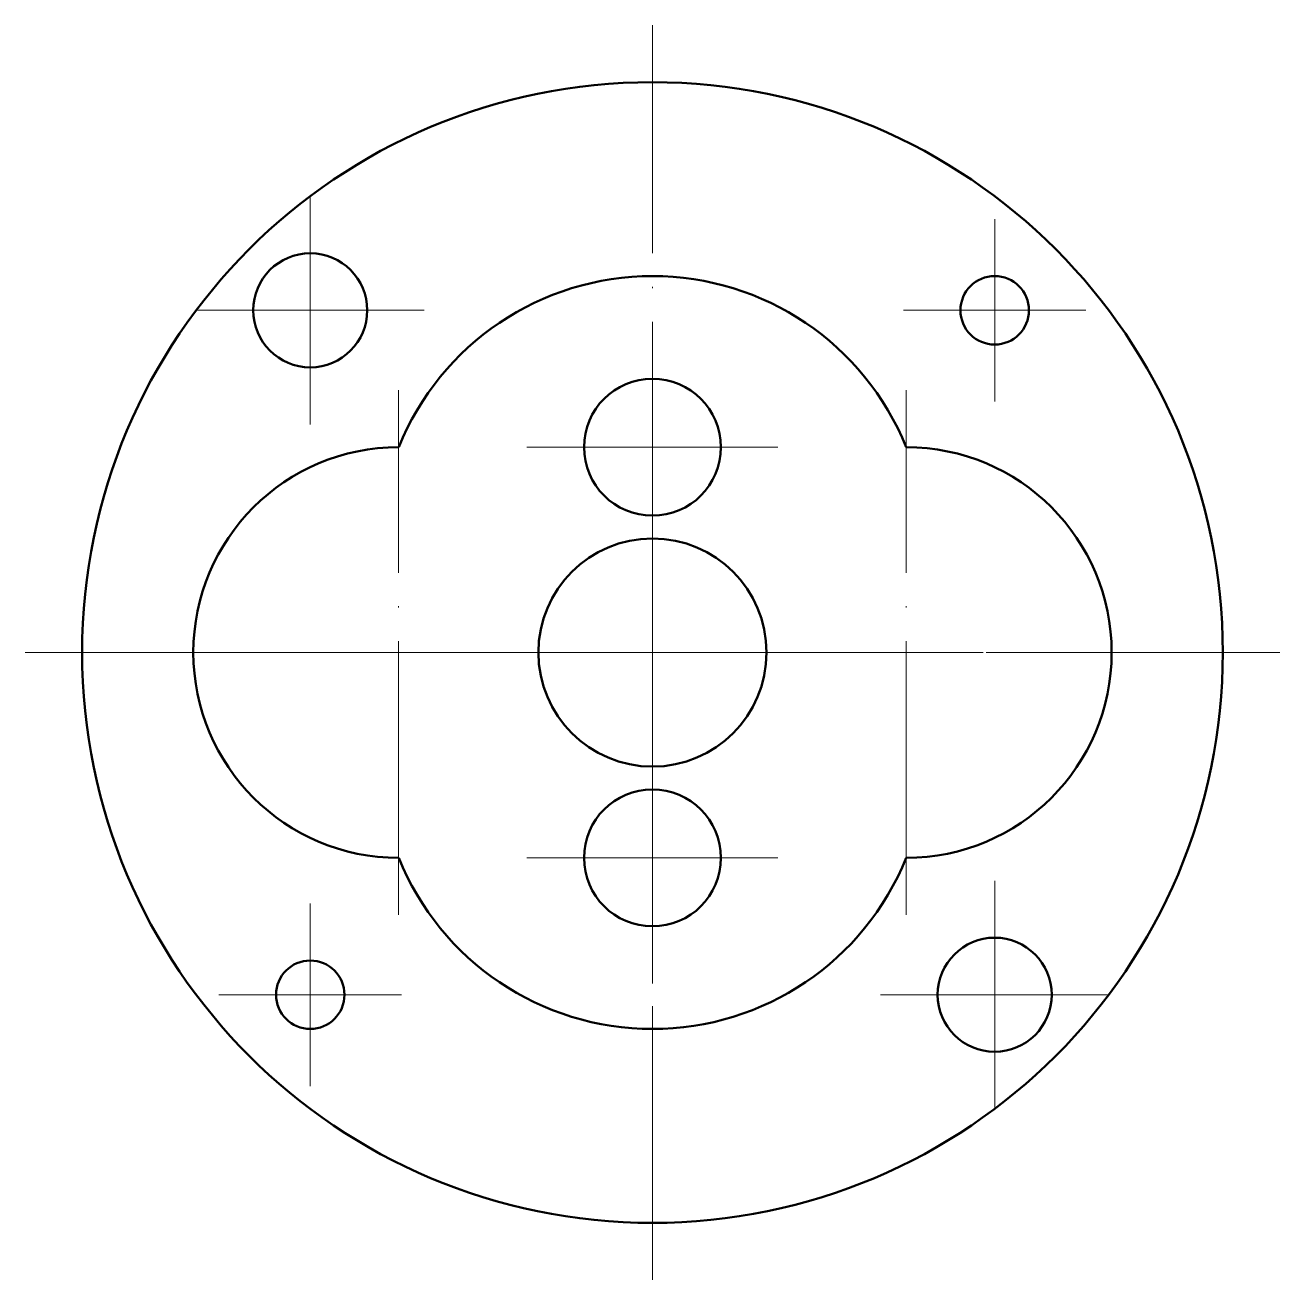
# Model space of a CAD drawing. Header units: millimetres. Extents: x 2118 to 2228, y 553 to 663.
import ezdxf

# ---------------------------------------------------------------- set-up
doc = ezdxf.new("R2010")
doc.units = ezdxf.units.MM
doc.linetypes.add('ACAD_ISO04W100', pattern=[30, 24, -2.95, 0.1, -2.95])
doc.layers.add('Contornos Visibles', color=7, linetype='Continuous', lineweight=50, true_color=0xffffff)
doc.layers.add('Ejes de revolución', color=6, linetype='ACAD_ISO04W100', lineweight=20, true_color=0xff00ff)

msp = doc.modelspace()

# ---------------------------------------------------------------- linework, layer by layer
at = {"layer": 'Contornos Visibles'}
for centre, radius in [((2172.93, 607.62), 50), ((2142.93, 637.62), 5), ((2202.93, 637.62), 3), ((2172.93, 625.62), 6), ((2172.93, 607.62), 10), ((2172.93, 589.62), 6), ((2202.93, 577.62), 5), ((2142.93, 577.62), 3)]:
    msp.add_circle(centre, radius, dxfattribs=at)
for centre, radius, start, end in [((2172.93, 616.62), 24, 22.0231, 157.9769), ((2150.68, 607.62), 18, 90, 270), ((2195.18, 607.62), 18, 270, 90), ((2172.93, 598.62), 24, 202.0231, 337.9769)]:
    msp.add_arc(centre, radius, start, end, dxfattribs=at)
at = {"layer": 'Ejes de revolución'}
for p, q in [((2172.93, 552.62), (2172.93, 662.62)), ((2142.93, 627.62), (2142.93, 647.62)), ((2202.93, 629.62), (2202.93, 645.62)), ((2132.93, 637.62), (2152.93, 637.62)), ((2194.93, 637.62), (2210.93, 637.62)), ((2172.93, 614.62), (2172.93, 636.62)), ((2150.68, 584.62), (2150.68, 630.62)), ((2195.18, 584.62), (2195.18, 630.62)), ((2161.93, 625.62), (2183.93, 625.62)), ((2172.93, 592.62), (2172.93, 622.62)), ((2117.93, 607.62), (2227.93, 607.62)), ((2127.68, 607.62), (2173.68, 607.62)), ((2157.93, 607.62), (2187.93, 607.62)), ((2172.18, 607.62), (2218.18, 607.62)), ((2172.93, 578.62), (2172.93, 600.62)), ((2161.93, 589.62), (2183.93, 589.62)), ((2202.93, 567.62), (2202.93, 587.62)), ((2142.93, 569.62), (2142.93, 585.62)), ((2134.93, 577.62), (2150.93, 577.62)), ((2192.93, 577.62), (2212.93, 577.62))]:
    msp.add_line(p, q, dxfattribs=at)

doc.saveas('drawing.dxf')
